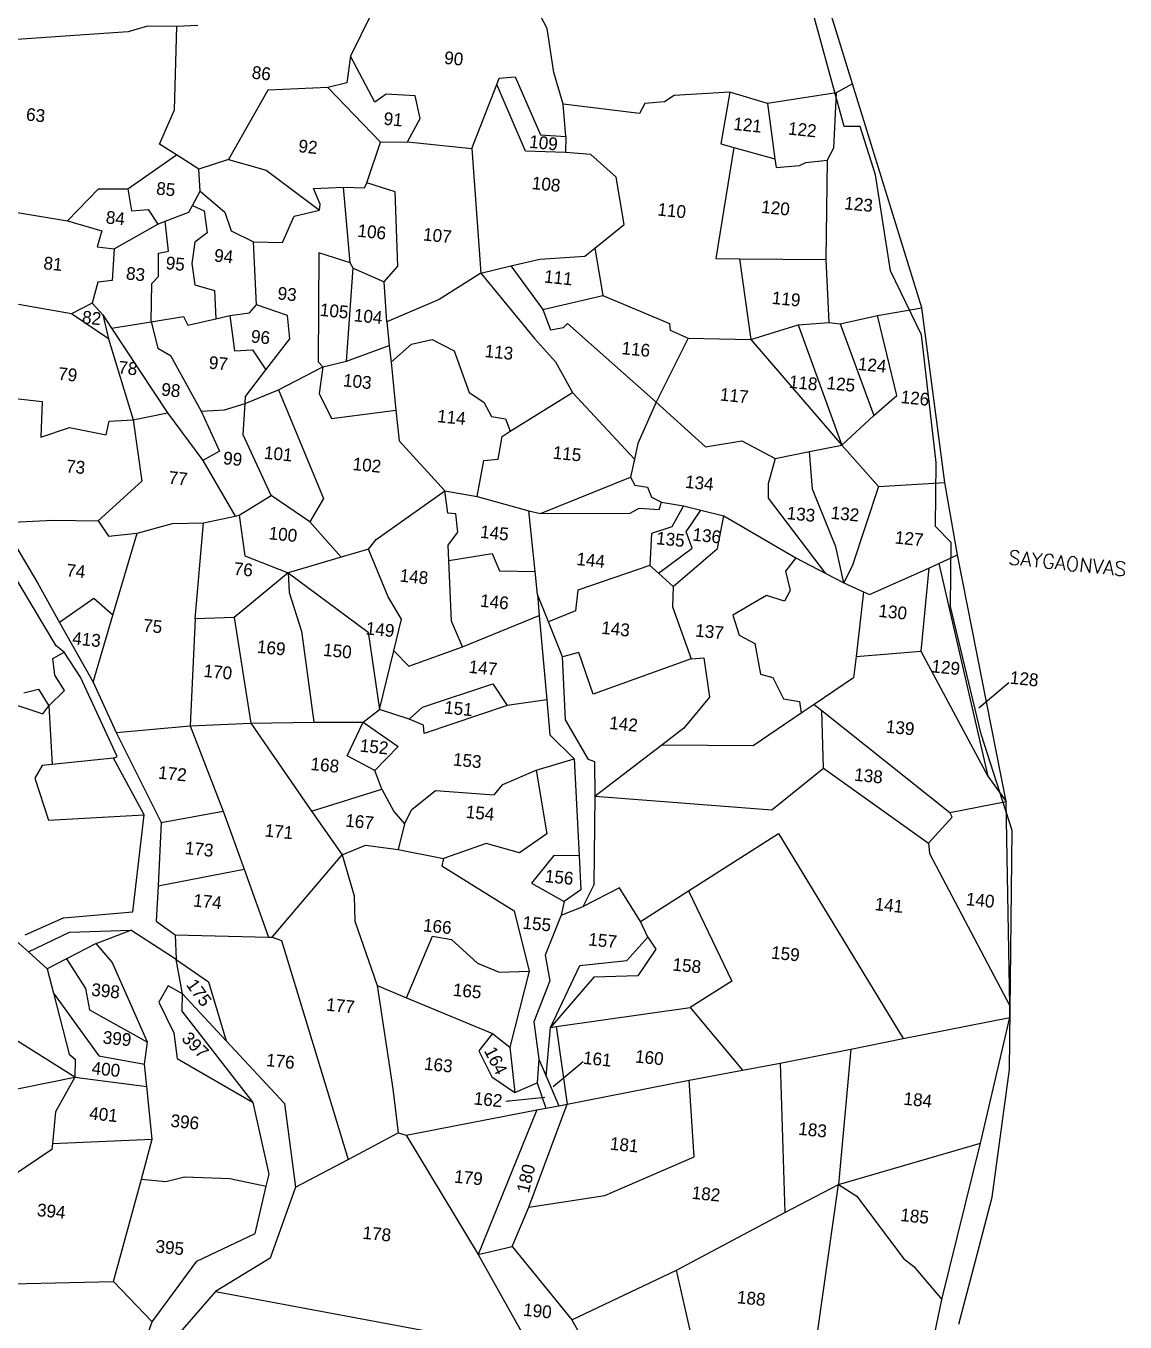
# Model space of a CAD drawing. Header units: metres. Extents: x 290336 to 293471, y 1993039 to 1996947.
# Drawn here: x 292675 to 293471, y 1994356 to 1995295 of the extents above; entities that cross this region are included whole.
import ezdxf
from ezdxf.enums import TextEntityAlignment as Align

# ---------------------------------------------------------------- set-up
doc = ezdxf.new("R2010")
doc.units = ezdxf.units.M
doc.header["$MEASUREMENT"] = 0
for name, color, linetype in [('POLY_PARCEL', 6, 'Continuous'), ('POLY_ROAD', 30, 'Continuous'), ('POLY_WATER', 4, 'Continuous'), ('TEXT_MAPOUT', 7, 'Continuous'), ('TEXT_PARCEL', 7, 'Continuous'), ('V_BOUND_LINE', 7, 'Continuous'), ('VILLAGE BOUNDRY', 1, 'Continuous')]:
    doc.layers.add(name, color=color, linetype=linetype)
doc.styles.get("Standard").update_dxf_attribs({"font": 'simplex.shx'})
doc.styles.add('TEXT_MAP', font='', dxfattribs={"height": 1.8})
doc.styles.get('TEXT_MAP').set_extended_font_data('Kruti Dev 050')
doc.dimstyles.get("Standard").update_dxf_attribs({"dimtxt": 0.18, "dimasz": 0.18, "dimexe": 0.18, "dimexo": 0.0625, "dimgap": 0.09, "dimtad": 0, "dimtih": 1, "dimtoh": 1, "dimdec": 4, "dimzin": 0, "dimdsep": 46, "dimtxsty": 'Standard', "dimcen": 0.09, "dimadec": 0, "dimazin": 0, "dimtfac": 1, "dimtdec": 4, "dimtofl": 0, "dimtmove": 0, "dimatfit": 3, "dimfxl": 1, "dimtolj": 1, "dimtzin": 0, "dimarcsym": 0})

msp = doc.modelspace()

# ---------------------------------------------------------------- linework, layer by layer
at = {"layer": 'POLY_PARCEL'}
for p, q in [((292925.07, 1995303.57), (292909.96, 1995272.65)), ((293052.41, 1995292.63), (293045.17, 1995306.37)), ((292763.05, 1995294.23), (292749.1, 1995290.26)), ((292784.17, 1995294.21), (292763.05, 1995294.23)), ((292782.48, 1995233.86), (292784.17, 1995294.21)), ((292799.39, 1995294.81), (292784.17, 1995294.21)), ((293057.24, 1995260.74), (293052.41, 1995292.63)), ((292749.1, 1995290.26), (292654.2, 1995283.83)), ((292909.96, 1995272.65), (292907.43, 1995253.43)), ((292927.65, 1995239.43), (292909.96, 1995272.65)), ((293015.95, 1995252.16), (293017.7, 1995256.65)), ((293017.7, 1995256.65), (293029.18, 1995257.63)), ((293029.18, 1995257.63), (293047.59, 1995215.67)), ((293064.08, 1995237.84), (293057.24, 1995260.74)), ((292850.01, 1995247.99), (292821.55, 1995197.89)), ((292893.54, 1995249.99), (292850.01, 1995247.99)), ((292907.43, 1995253.43), (292893.54, 1995249.99)), ((292893.54, 1995249.99), (292931.68, 1995210.33)), ((292935.82, 1995245.08), (292927.65, 1995239.43)), ((292956.83, 1995243.99), (292935.82, 1995245.08)), ((292997.81, 1995205.66), (293015.95, 1995252.16)), ((293036.62, 1995203.82), (293015.95, 1995252.16)), ((293184.66, 1995246.5), (293144.34, 1995244.17)), ((293184.66, 1995246.5), (293178.24, 1995209.05)), ((293211.97, 1995238.26), (293184.66, 1995246.5)), ((293261.52, 1995246.13), (293211.97, 1995238.26)), ((293261.52, 1995246.13), (293259.71, 1995206.04)), ((293273.51, 1995252.6), (293261.52, 1995246.13)), ((292960.52, 1995227.38), (292956.83, 1995243.99)), ((293065.86, 1995214.33), (293064.08, 1995237.84)), ((293119.16, 1995231.07), (293064.08, 1995237.84)), ((293123.15, 1995238.24), (293119.16, 1995231.07)), ((293137.36, 1995239.48), (293123.15, 1995238.24)), ((293144.34, 1995244.17), (293137.36, 1995239.48)), ((293211.97, 1995238.26), (293217.33, 1995198.26)), ((292771.79, 1995208.99), (292782.48, 1995233.86)), ((292951.2, 1995210.48), (292960.52, 1995227.38)), ((292784.08, 1995201.17), (292771.79, 1995208.99)), ((292921.76, 1995180.78), (292931.68, 1995210.33)), ((292931.68, 1995210.33), (292951.2, 1995210.48)), ((292951.2, 1995210.48), (292997.81, 1995205.66)), ((293047.59, 1995215.67), (293065.86, 1995214.33)), ((293065.86, 1995214.33), (293065.77, 1995202.97)), ((293178.24, 1995209.05), (293187.46, 1995206.51)), ((292748.72, 1995176.57), (292784.08, 1995201.17)), ((292800.24, 1995190.89), (292784.08, 1995201.17)), ((292821.55, 1995197.89), (292800.24, 1995190.89)), ((292821.55, 1995197.89), (292848.82, 1995190.04)), ((292997.81, 1995205.66), (293004.25, 1995115.49)), ((293065.77, 1995202.97), (293036.62, 1995203.82)), ((293084.07, 1995201.42), (293065.77, 1995202.97)), ((293102.4, 1995184.91), (293084.07, 1995201.42)), ((293187.46, 1995206.51), (293174.54, 1995126.08)), ((293187.46, 1995206.51), (293217.33, 1995198.26)), ((293217.33, 1995198.26), (293218.17, 1995191.93)), ((293259.71, 1995206.04), (293255.02, 1995197.33)), ((292801.09, 1995174.95), (292800.24, 1995190.89)), ((292848.82, 1995190.04), (292887.54, 1995161.15)), ((293218.17, 1995191.93), (293235.12, 1995193.43)), ((293235.12, 1995193.43), (293239.68, 1995195.67)), ((293239.68, 1995195.67), (293255.02, 1995197.33)), ((293255.02, 1995197.33), (293254.09, 1995125.44)), ((292920.07, 1995177.27), (292921.76, 1995180.78)), ((292942.22, 1995174.34), (292921.76, 1995180.78)), ((293108.08, 1995150.76), (293102.4, 1995184.91)), ((292705.18, 1995153.47), (292727.6, 1995176.59)), ((292727.6, 1995176.59), (292748.72, 1995176.57)), ((292748.72, 1995176.57), (292751.4, 1995160.6)), ((292795.56, 1995164.43), (292801.09, 1995174.95)), ((292801.09, 1995174.95), (292819.02, 1995159.57)), ((292883.19, 1995176.75), (292904.96, 1995177.75)), ((292887.98, 1995165.43), (292883.19, 1995176.75)), ((292904.96, 1995177.75), (292920.07, 1995177.27)), ((292909.63, 1995123.01), (292904.96, 1995177.75)), ((292944.24, 1995120.55), (292942.22, 1995174.34)), ((292751.4, 1995160.6), (292763.41, 1995161.52)), ((292763.41, 1995161.52), (292770.46, 1995151.05)), ((292793, 1995159.55), (292795.56, 1995164.43)), ((292795.56, 1995164.43), (292803.96, 1995160.58)), ((292803.96, 1995160.58), (292806.11, 1995144.66)), ((292869.17, 1995156.88), (292887.54, 1995161.15)), ((292887.54, 1995161.15), (292887.98, 1995165.43)), ((292668.94, 1995159.4), (292705.18, 1995153.47)), ((292705.18, 1995153.47), (292729.86, 1995146.04)), ((292738.83, 1995133.21), (292770.46, 1995151.05)), ((292770.46, 1995151.05), (292775.89, 1995153.1)), ((292775.89, 1995153.1), (292793, 1995159.55)), ((292778.19, 1995131.31), (292775.89, 1995153.1)), ((292819.02, 1995159.57), (292823.59, 1995146.11)), ((292860.69, 1995137.73), (292869.17, 1995156.88)), ((292729.86, 1995146.04), (292726.5, 1995134.48)), ((292806.11, 1995144.66), (292797.3, 1995138)), ((292823.59, 1995146.11), (292839.63, 1995138.28)), ((293086.87, 1995133.54), (293108.08, 1995150.76)), ((292726.5, 1995134.48), (292738.83, 1995133.21)), ((292738.83, 1995133.21), (292737.52, 1995110.07)), ((292797.3, 1995138), (292795.16, 1995122.52)), ((292839.63, 1995138.28), (292860.69, 1995137.73)), ((292841.95, 1995092.57), (292839.63, 1995138.28)), ((293079.71, 1995127.72), (293086.87, 1995133.54)), ((293086.87, 1995133.54), (293092.71, 1995099.21)), ((292770.9, 1995113.12), (292771.01, 1995129.89)), ((292771.01, 1995129.89), (292778.19, 1995131.31)), ((292887.08, 1995130.21), (292886.51, 1995051.25)), ((292909.63, 1995123.01), (292887.08, 1995130.21)), ((292911.92, 1995118.99), (292909.63, 1995123.01)), ((293026.15, 1995120.71), (293047, 1995125.68)), ((293047, 1995125.68), (293079.71, 1995127.72)), ((293174.54, 1995126.08), (293191.53, 1995125.94)), ((293191.53, 1995125.94), (293254.09, 1995125.44)), ((293191.53, 1995125.94), (293199.93, 1995067.57)), ((293254.09, 1995125.44), (293256.41, 1995079.73)), ((292795.16, 1995122.52), (292797.36, 1995107.14)), ((292907.15, 1995051.82), (292911.92, 1995118.99)), ((292911.92, 1995118.99), (292934.4, 1995109.11)), ((292934.4, 1995109.11), (292944.24, 1995120.55)), ((293004.25, 1995115.49), (292974.24, 1995096.34)), ((293004.25, 1995115.49), (293026.15, 1995120.71)), ((293004.25, 1995115.49), (293043.29, 1995068.07)), ((293026.15, 1995120.71), (293049.25, 1995089.11)), ((292727.12, 1995108.98), (292722.83, 1995093.73)), ((292737.52, 1995110.07), (292727.12, 1995108.98)), ((292765.76, 1995080.34), (292766.02, 1995108.08)), ((292766.02, 1995108.08), (292770.9, 1995113.12)), ((292797.36, 1995107.14), (292811.55, 1995102.97)), ((292936.29, 1995080.23), (292934.4, 1995109.11)), ((292811.55, 1995102.97), (292812.46, 1995082.53)), ((292974.24, 1995096.34), (292936.29, 1995080.23)), ((293049.25, 1995089.11), (293092.71, 1995099.21)), ((293092.71, 1995099.21), (293140.99, 1995079.06)), ((292707.96, 1995086.06), (292669.66, 1995092.73)), ((292722.83, 1995093.73), (292707.96, 1995086.06)), ((292734.8, 1995068), (292707.96, 1995086.06)), ((292722.83, 1995093.73), (292730.62, 1995085.22)), ((292730.62, 1995085.22), (292736.89, 1995075.73)), ((292730.62, 1995085.22), (292734.8, 1995068)), ((292822.66, 1995084.91), (292836.92, 1995086.68)), ((292836.92, 1995086.68), (292841.95, 1995092.57)), ((292864.44, 1995084.84), (292841.95, 1995092.57)), ((293049.25, 1995089.11), (293054.78, 1995074.46)), ((293291.59, 1995084.76), (293323.61, 1995090.31)), ((292736.89, 1995075.73), (292765.76, 1995080.34)), ((292765.76, 1995080.34), (292788.99, 1995084.06)), ((292765.76, 1995080.34), (292770.37, 1995061.08)), ((292788.99, 1995084.06), (292792.14, 1995077.78)), ((292792.14, 1995077.78), (292812.46, 1995082.53)), ((292812.46, 1995082.53), (292822.66, 1995084.91)), ((292822.66, 1995084.91), (292825.95, 1995059.13)), ((292865.94, 1995067.9), (292864.44, 1995084.84)), ((292936.29, 1995080.23), (292938.05, 1995063.23)), ((293054.78, 1995074.46), (293064.17, 1995076.2)), ((293064.17, 1995076.2), (293067.18, 1995079.14)), ((293067.18, 1995079.14), (293131.32, 1995022.15)), ((293140.99, 1995079.06), (293141.56, 1995074.13)), ((293199.93, 1995067.57), (293234.06, 1995078.11)), ((293234.06, 1995078.11), (293256.41, 1995079.73)), ((293234.06, 1995078.11), (293265.67, 1994990.95)), ((293256.41, 1995079.73), (293264.44, 1995078.9)), ((293264.44, 1995078.9), (293291.59, 1995084.76)), ((293264.44, 1995078.9), (293289, 1995012.36)), ((293305.67, 1995026.88), (293291.59, 1995084.76)), ((292734.8, 1995068), (292752.57, 1995009.34)), ((292736.89, 1995075.73), (292777.46, 1995014.34)), ((292848.8, 1995045.56), (292865.94, 1995067.9)), ((292954.07, 1995064.19), (292969.03, 1995067.51)), ((292969.03, 1995067.51), (292984.98, 1995059.37)), ((293043.29, 1995068.07), (293058.41, 1995051.38)), ((293154.52, 1995068.47), (293131.32, 1995022.15)), ((293141.56, 1995074.13), (293154.52, 1995068.47)), ((293154.52, 1995068.47), (293199.93, 1995067.57)), ((293199.93, 1995067.57), (293265.67, 1994990.95)), ((292770.37, 1995061.08), (292779.58, 1995055.8)), ((292825.95, 1995059.13), (292839.03, 1995059.94)), ((292839.03, 1995059.94), (292848.8, 1995045.56)), ((292907.15, 1995051.82), (292938.05, 1995063.23)), ((292938.05, 1995063.23), (292939.31, 1995051.1)), ((292939.31, 1995051.1), (292954.07, 1995064.19)), ((292984.98, 1995059.37), (292995.92, 1995029.01)), ((292779.58, 1995055.8), (292801.96, 1995015.6)), ((292857.87, 1995030.93), (292889.93, 1995047.65)), ((292886.51, 1995051.25), (292889.93, 1995047.65)), ((292889.93, 1995047.65), (292887.4, 1995028.43)), ((292889.93, 1995047.65), (292907.15, 1995051.82)), ((292939.31, 1995051.1), (292942.92, 1995016.29)), ((293058.41, 1995051.38), (293070.72, 1995029)), ((292834.02, 1995026.28), (292848.8, 1995045.56)), ((292833.68, 1995021), (292857.87, 1995030.93)), ((292857.87, 1995030.93), (292890.37, 1994952.34)), ((292995.92, 1995029.01), (293006.57, 1995021.96)), ((293025.59, 1995000.96), (293070.72, 1995029)), ((293070.72, 1995029), (293115.52, 1994980.9)), ((292667.5, 1995024.62), (292686.79, 1995022.63)), ((292686.79, 1995022.63), (292685.74, 1994996.76)), ((292818.85, 1995016.56), (292833.68, 1995021)), ((292832.21, 1994998.32), (292833.68, 1995021)), ((292833.68, 1995021), (292834.02, 1995026.28)), ((292887.4, 1995028.43), (292896.34, 1995010.18)), ((293006.57, 1995021.96), (293012, 1995011.65)), ((293131.32, 1995022.15), (293117.93, 1994992.14)), ((293131.32, 1995022.15), (293166.97, 1994989.78)), ((293289, 1995012.36), (293305.67, 1995026.88)), ((292752.57, 1995009.34), (292777.46, 1995014.34)), ((292777.46, 1995014.34), (292803.13, 1994979.76)), ((292801.96, 1995015.6), (292818.85, 1995016.56)), ((292801.96, 1995015.6), (292815.21, 1994986.63)), ((292896.34, 1995010.18), (292942.92, 1995016.29)), ((292942.92, 1995016.29), (292945.21, 1994994.2)), ((293012, 1995011.65), (293022.13, 1995010.07)), ((293265.67, 1994990.95), (293289, 1995012.36)), ((292685.74, 1994996.76), (292706.51, 1995003.81)), ((292706.51, 1995003.81), (292733.02, 1994998.37)), ((292733.02, 1994998.37), (292735.15, 1995008.43)), ((292735.15, 1995008.43), (292752.57, 1995009.34)), ((292752.57, 1995009.34), (292758.81, 1994964.85)), ((293019.73, 1994997.32), (293025.59, 1995000.96)), ((293022.13, 1995010.07), (293025.59, 1995000.96)), ((292852.6, 1994954.54), (292832.21, 1994998.32)), ((292945.21, 1994994.2), (292978.27, 1994957.77)), ((293016.94, 1994980.83), (293019.73, 1994997.32)), ((293117.93, 1994992.14), (293115.52, 1994980.9)), ((293166.97, 1994989.78), (293193.41, 1994994.09)), ((293193.41, 1994994.09), (293217.54, 1994981.31)), ((292815.21, 1994986.63), (292803.13, 1994979.76)), ((293217.54, 1994981.31), (293242.43, 1994986.31)), ((293242.43, 1994986.31), (293265.67, 1994990.95)), ((293244.48, 1994959.04), (293242.43, 1994986.31)), ((293265.67, 1994990.95), (293292.38, 1994961.13)), ((292803.13, 1994979.76), (292826.56, 1994939.55)), ((293001.68, 1994953.72), (293006.54, 1994979.74)), ((293006.54, 1994979.74), (293016.94, 1994980.83)), ((293115.52, 1994980.9), (293112.71, 1994967.78)), ((293217.54, 1994981.31), (293212.39, 1994962.9)), ((292758.81, 1994964.85), (292727.22, 1994936.1)), ((293047.53, 1994941.41), (293112.71, 1994967.78)), ((293112.71, 1994967.78), (293115.9, 1994962.04)), ((293292.38, 1994961.13), (293340.23, 1994963.79)), ((292829.45, 1994940.15), (292852.6, 1994954.54)), ((292880.51, 1994935.5), (292852.6, 1994954.54)), ((292928.5, 1994922.66), (292978.27, 1994957.77)), ((292980.47, 1994941.72), (292978.27, 1994957.77)), ((292978.27, 1994957.77), (293001.68, 1994953.72)), ((293115.9, 1994962.04), (293124.96, 1994960.56)), ((293124.96, 1994960.56), (293127.99, 1994953.21)), ((293212.39, 1994962.9), (293212.41, 1994952.61)), ((293261.29, 1994917.25), (293244.48, 1994959.04)), ((293292.38, 1994961.13), (293273.47, 1994904.09)), ((292890.37, 1994952.34), (292880.51, 1994935.5)), ((293001.68, 1994953.72), (293039.06, 1994943.37)), ((293112.55, 1994941.73), (293118.88, 1994945.4)), ((293118.88, 1994945.4), (293133.41, 1994944.45)), ((293127.99, 1994953.21), (293135.21, 1994949.76)), ((293133.41, 1994944.45), (293135.21, 1994949.76)), ((293135.21, 1994949.76), (293151.18, 1994947.03)), ((293151.18, 1994947.03), (293142.63, 1994931.92)), ((293151.18, 1994947.03), (293163.61, 1994943.89)), ((293212.41, 1994952.61), (293253.78, 1994898.23)), ((292660.45, 1994935.06), (292694.79, 1994936.74)), ((292694.79, 1994936.74), (292727.22, 1994936.1)), ((292727.22, 1994936.1), (292734.74, 1994925.04)), ((292803.44, 1994934.72), (292826.56, 1994939.55)), ((292826.56, 1994939.55), (292829.45, 1994940.15)), ((292829.45, 1994940.15), (292833.59, 1994910.81)), ((292880.51, 1994935.5), (292903.16, 1994909.79)), ((292986.37, 1994941.12), (292980.47, 1994941.72)), ((292987.72, 1994927.99), (292986.37, 1994941.12)), ((293043.62, 1994899.44), (293039.06, 1994943.37)), ((293039.06, 1994943.37), (293047.53, 1994941.41)), ((293047.53, 1994941.41), (293112.55, 1994941.73)), ((293153.07, 1994928.13), (293163.61, 1994943.89)), ((293163.61, 1994943.89), (293180.21, 1994939.7)), ((293175.65, 1994916.06), (293180.21, 1994939.7)), ((293180.21, 1994939.7), (293232.32, 1994909.42)), ((292734.74, 1994925.04), (292755.55, 1994927.22)), ((292738, 1994867.92), (292755.55, 1994927.22)), ((292755.55, 1994927.22), (292781.19, 1994934.31)), ((292781.19, 1994934.31), (292803.44, 1994934.72)), ((292797.48, 1994865.29), (292803.44, 1994934.72)), ((292980.77, 1994918.42), (292987.72, 1994927.99)), ((293128.03, 1994926.93), (293126.72, 1994903.79)), ((293142.63, 1994931.92), (293128.03, 1994926.93)), ((293157.26, 1994916.33), (293153.07, 1994928.13)), ((292922.91, 1994915.66), (292928.5, 1994922.66)), ((292981.27, 1994907.54), (292980.77, 1994918.42)), ((293132.94, 1994898.15), (293157.26, 1994916.33)), ((293267.26, 1994891.2), (293261.29, 1994917.25)), ((292833.59, 1994910.81), (292864.8, 1994898.39)), ((292903.16, 1994909.79), (292864.8, 1994898.39)), ((292922.91, 1994915.66), (292903.16, 1994909.79)), ((292937.21, 1994881.16), (292922.91, 1994915.66)), ((292981.27, 1994907.54), (293012.65, 1994912.42)), ((292983.22, 1994863.5), (292981.27, 1994907.54)), ((293012.65, 1994912.42), (293017.86, 1994899.97)), ((293143.56, 1994888.52), (293175.65, 1994916.06)), ((293232.32, 1994909.42), (293224.86, 1994899.61)), ((293232.32, 1994909.42), (293253.78, 1994898.23)), ((293335.86, 1994905.22), (293349.6, 1994911.48)), ((292864.8, 1994898.39), (292825.73, 1994866.16)), ((292864.8, 1994898.39), (292865.5, 1994884.24)), ((292864.8, 1994898.39), (292922.66, 1994855.6)), ((293017.86, 1994899.97), (293043.62, 1994899.44)), ((293045.34, 1994882.87), (293043.62, 1994899.44)), ((293126.72, 1994903.79), (293074.51, 1994885.91)), ((293126.72, 1994903.79), (293132.94, 1994898.15)), ((293132.94, 1994898.15), (293143.56, 1994888.52)), ((293224.86, 1994899.61), (293228.3, 1994885.72)), ((293253.78, 1994898.23), (293267.26, 1994891.2)), ((293273.47, 1994904.09), (293267.26, 1994891.2)), ((293285.89, 1994882.78), (293328.63, 1994901.97)), ((293328.63, 1994901.97), (293322.87, 1994841.85)), ((293328.63, 1994901.97), (293335.86, 1994905.22)), ((293335.86, 1994905.22), (293371.46, 1994751.32)), ((293143.56, 1994888.52), (293143.14, 1994873.95)), ((293267.26, 1994891.2), (293281.36, 1994884.82)), ((292724.25, 1994879.89), (292699.3, 1994862.63)), ((292738, 1994867.92), (292724.25, 1994879.89)), ((292865.5, 1994884.24), (292874.53, 1994856.25)), ((292946.92, 1994865.01), (292937.21, 1994881.16)), ((293074.51, 1994885.91), (293072.96, 1994870.92)), ((293211.13, 1994882.08), (293186.91, 1994867.81)), ((293224.25, 1994878.02), (293211.13, 1994882.08)), ((293228.3, 1994885.72), (293224.25, 1994878.02)), ((293281.36, 1994884.82), (293276.06, 1994838.03)), ((293281.36, 1994884.82), (293285.89, 1994882.78)), ((293072.96, 1994870.92), (293053.3, 1994862.98)), ((293143.14, 1994873.95), (293156.58, 1994836.3)), ((292723.62, 1994819.33), (292738, 1994867.92)), ((292797.48, 1994865.29), (292793.79, 1994787.73)), ((292825.73, 1994866.16), (292797.48, 1994865.29)), ((292825.73, 1994866.16), (292837.86, 1994789.67)), ((292941.29, 1994841.95), (292946.92, 1994865.01)), ((292991.04, 1994844.83), (292983.22, 1994863.5)), ((292991.04, 1994844.83), (293046.68, 1994867.7)), ((293186.91, 1994867.81), (293191.37, 1994853.27)), ((292874.53, 1994856.25), (292883.43, 1994790.38)), ((292922.66, 1994855.6), (292930.95, 1994799.54)), ((293191.37, 1994853.27), (293202.66, 1994847.24)), ((292930.95, 1994799.54), (292941.29, 1994841.95)), ((292941.29, 1994841.95), (292952.24, 1994830.98)), ((292952.24, 1994830.98), (292991.04, 1994844.83)), ((293202.66, 1994847.24), (293206.87, 1994825.15)), ((293276.06, 1994838.03), (293322.87, 1994841.85)), ((293322.87, 1994841.85), (293371.46, 1994751.32)), ((292694.5, 1994836.41), (292702.71, 1994840.94)), ((292695.96, 1994824.35), (292694.5, 1994836.41)), ((293075.28, 1994840.91), (293063.42, 1994837.7)), ((293085.69, 1994810.61), (293075.28, 1994840.91)), ((293156.58, 1994836.3), (293085.69, 1994810.61)), ((293156.58, 1994836.3), (293165.85, 1994836.97)), ((293165.85, 1994836.97), (293169.94, 1994808.4)), ((293276.06, 1994838.03), (293274.3, 1994822.52)), ((292702.95, 1994813.34), (292695.96, 1994824.35)), ((293206.87, 1994825.15), (293215.82, 1994822.6)), ((293215.82, 1994822.6), (293223.43, 1994807.2)), ((293274.3, 1994822.52), (293245.81, 1994803.22)), ((292673.52, 1994811.51), (292684.08, 1994814.21)), ((292684.08, 1994814.21), (292691.5, 1994802.08)), ((292691.5, 1994802.08), (292702.95, 1994813.34)), ((292962.12, 1994801.17), (293013.15, 1994818.09)), ((293013.15, 1994818.09), (293023.44, 1994802.42)), ((292653.05, 1994807.59), (292687.1, 1994796.5)), ((293052.11, 1994806.51), (293023.44, 1994802.42)), ((293169.94, 1994808.4), (293151.38, 1994785.96)), ((293223.43, 1994807.2), (293235.17, 1994805.45)), ((293235.17, 1994805.45), (293236.39, 1994796.83)), ((292687.1, 1994796.5), (292691.5, 1994802.08)), ((292691.5, 1994802.08), (292694.07, 1994759.71)), ((292919.18, 1994790.47), (292930.95, 1994799.54)), ((292952.55, 1994792.42), (292930.95, 1994799.54)), ((292952.55, 1994792.42), (292962.12, 1994801.17)), ((293023.44, 1994802.42), (292963.4, 1994782.1)), ((293236.39, 1994796.83), (293201.51, 1994773.2)), ((293245.81, 1994803.22), (293236.39, 1994796.83)), ((293245.81, 1994803.22), (293251.25, 1994798.87)), ((293251.25, 1994798.87), (293343.83, 1994724.94)), ((293252.38, 1994757.12), (293251.25, 1994798.87)), ((292740.35, 1994782.95), (292793.79, 1994787.73)), ((292793.79, 1994787.73), (292837.86, 1994789.67)), ((292793.79, 1994787.73), (292817.81, 1994726.03)), ((292837.86, 1994789.67), (292883.43, 1994790.38)), ((292837.86, 1994789.67), (292881.7, 1994725.92)), ((292883.43, 1994790.38), (292919.18, 1994790.47)), ((292907.51, 1994766.01), (292919.18, 1994790.47)), ((292919.18, 1994790.47), (292944.55, 1994772.68)), ((292962.93, 1994788.1), (292952.55, 1994792.42)), ((292963.4, 1994782.1), (292962.93, 1994788.1)), ((293151.38, 1994785.96), (293135.35, 1994773.69)), ((292944.55, 1994772.68), (292927.52, 1994755.29)), ((293135.35, 1994773.69), (293087.11, 1994736.75)), ((293201.51, 1994773.2), (293135.35, 1994773.69)), ((292686.66, 1994758.95), (292681.37, 1994749.75)), ((292694.07, 1994759.71), (292686.66, 1994758.95)), ((292738.39, 1994764.27), (292694.07, 1994759.71)), ((292927.52, 1994755.29), (292907.51, 1994766.01)), ((293044.53, 1994755.65), (293072.03, 1994763.74)), ((293215.13, 1994726.87), (293252.38, 1994757.12)), ((293252.38, 1994757.12), (293328.53, 1994702.71)), ((292681.37, 1994749.75), (292691.25, 1994719.51)), ((292932.62, 1994741.77), (292927.52, 1994755.29)), ((293020.17, 1994745.17), (293044.53, 1994755.65)), ((293044.53, 1994755.65), (293052.21, 1994709.39)), ((293371.46, 1994751.32), (293384.66, 1994732.95)), ((292881.7, 1994725.92), (292932.62, 1994741.77)), ((292932.62, 1994741.77), (292941.25, 1994725.72)), ((292954.39, 1994727.07), (292971.53, 1994741)), ((292971.53, 1994741), (293013.98, 1994737.7)), ((293013.98, 1994737.7), (293020.17, 1994745.17)), ((293087.11, 1994736.75), (293215.13, 1994726.87)), ((293343.83, 1994724.94), (293384.66, 1994732.95)), ((292691.25, 1994719.51), (292760.52, 1994723.34)), ((292773, 1994717.62), (292817.81, 1994726.03)), ((292817.81, 1994726.03), (292832.95, 1994683.87)), ((292881.7, 1994725.92), (292903.89, 1994694.29)), ((292941.25, 1994725.72), (292949, 1994716.8)), ((292949, 1994716.8), (292954.39, 1994727.07)), ((293328.53, 1994702.71), (293345.64, 1994721.51)), ((293345.64, 1994721.51), (293343.83, 1994724.94)), ((292949, 1994716.8), (292944.38, 1994698.23)), ((293154.83, 1994668.23), (293219.79, 1994709.81)), ((293219.79, 1994709.81), (293310.04, 1994561.23)), ((292903.89, 1994694.29), (292920.85, 1994701.2)), ((292920.85, 1994701.2), (292944.38, 1994698.23)), ((293008.18, 1994702.57), (292977.27, 1994691.58)), ((293032.39, 1994695.74), (293008.18, 1994702.57)), ((293052.21, 1994709.39), (293032.39, 1994695.74)), ((293328.53, 1994702.71), (293329.31, 1994695.25)), ((292853.32, 1994634.57), (292903.89, 1994694.29)), ((292903.89, 1994694.29), (292912.75, 1994664.69)), ((292944.38, 1994698.23), (292977.27, 1994691.58)), ((292977.27, 1994691.58), (292976.18, 1994686.28)), ((293057.09, 1994693.73), (293040.95, 1994673.75)), ((293075.61, 1994693.55), (293057.09, 1994693.73)), ((293329.31, 1994695.25), (293387.35, 1994584.88)), ((292770.67, 1994671.83), (292832.95, 1994683.87)), ((292832.95, 1994683.87), (292850.67, 1994634.64)), ((292976.18, 1994686.28), (293028.6, 1994653.8)), ((293040.95, 1994673.75), (293064.62, 1994660.59)), ((292912.75, 1994664.69), (292913.01, 1994646.26)), ((293104.69, 1994670.29), (293078.33, 1994657.01)), ((293120.05, 1994645.97), (293104.69, 1994670.29)), ((293120.05, 1994645.97), (293154.83, 1994668.23)), ((293154.83, 1994668.23), (293186, 1994602.89)), ((293028.6, 1994653.8), (293039.24, 1994609.95)), ((292913.01, 1994646.26), (292929.32, 1994599.65)), ((293062.5, 1994650.52), (293050.93, 1994621.72)), ((293125.37, 1994634.59), (293120.05, 1994645.97)), ((292725.89, 1994630.18), (292750.84, 1994639.81)), ((292783.07, 1994636.48), (292850.67, 1994634.64)), ((292950.6, 1994590.8), (292969.3, 1994635.43)), ((292969.3, 1994635.43), (292983.12, 1994632.92)), ((292710.46, 1994533.27), (292554.67, 1994631.19)), ((292725.89, 1994630.18), (292704.44, 1994618.98)), ((292737.48, 1994616.53), (292725.89, 1994630.18)), ((292850.67, 1994634.64), (292853.32, 1994634.57)), ((292853.32, 1994634.57), (292860.12, 1994632.24)), ((292860.12, 1994632.24), (292908.29, 1994473.78)), ((292983.12, 1994632.92), (293001.93, 1994615.82)), ((293110.09, 1994617.77), (293125.37, 1994634.59)), ((293130.97, 1994625.89), (293118.15, 1994606.65)), ((293125.37, 1994634.59), (293130.97, 1994625.89)), ((292676.91, 1994624.15), (292690.4, 1994611.65)), ((292704.44, 1994618.98), (292690.4, 1994611.65)), ((292704.44, 1994618.98), (292718.17, 1994597.42)), ((292762.91, 1994558.7), (292737.48, 1994616.53)), ((292783.85, 1994618.55), (292807.2, 1994602.38)), ((292788.25, 1994593.71), (292783.85, 1994618.55)), ((293050.93, 1994621.72), (293054.41, 1994602.95)), ((293076.15, 1994614.24), (293110.09, 1994617.77)), ((292690.4, 1994611.65), (292694.89, 1994594.14)), ((293001.93, 1994615.82), (293017.51, 1994609.34)), ((293017.51, 1994609.34), (293039.24, 1994609.95)), ((293039.24, 1994609.95), (293025.44, 1994555.08)), ((293054.73, 1994569.36), (293076.15, 1994614.24)), ((293118.15, 1994606.65), (293086.09, 1994605.63)), ((292718.17, 1994597.42), (292720.91, 1994581.98)), ((292777.95, 1994599.36), (292771.32, 1994587.6)), ((292788.25, 1994593.71), (292777.95, 1994599.36)), ((292807.2, 1994602.38), (292819.92, 1994559.7)), ((292929.32, 1994599.65), (292940.55, 1994524.88)), ((292929.32, 1994599.65), (292950.6, 1994590.8)), ((293054.41, 1994602.95), (293042.68, 1994573.31)), ((293086.09, 1994605.63), (293054.73, 1994569.36)), ((293186, 1994602.89), (293155.87, 1994583.81)), ((292694.89, 1994594.14), (292727.77, 1994548.8)), ((292694.89, 1994594.14), (292706.23, 1994549.94)), ((292950.6, 1994590.8), (293012.92, 1994564.89)), ((292720.91, 1994581.98), (292762.91, 1994558.7)), ((292771.32, 1994587.6), (292782.02, 1994565.38)), ((293058.99, 1994569.97), (293155.87, 1994583.81)), ((293155.87, 1994583.81), (293193.7, 1994538.32)), ((293042.68, 1994573.31), (293046.4, 1994546.41)), ((293051.72, 1994534.01), (293054.73, 1994569.36)), ((293054.73, 1994569.36), (293058.99, 1994569.97)), ((293058.99, 1994569.97), (293066.86, 1994513.83)), ((293310.04, 1994561.23), (293387.5, 1994576.52)), ((292782.02, 1994565.38), (292784.42, 1994546.73)), ((293012.92, 1994564.89), (293002.96, 1994552.38)), ((293012.92, 1994564.89), (293025.44, 1994555.08)), ((293272.17, 1994553.63), (293310.04, 1994561.23)), ((292760.72, 1994542.69), (292762.91, 1994558.7)), ((293002.96, 1994552.38), (293012.39, 1994533.55)), ((293025.44, 1994555.08), (293029.09, 1994522.23)), ((293221, 1994543.37), (293272.17, 1994553.63)), ((293272.17, 1994553.63), (293263.44, 1994455.54)), ((292706.23, 1994549.94), (292710.72, 1994546.23)), ((292710.72, 1994546.23), (292710.46, 1994533.27)), ((292727.77, 1994548.8), (292760.72, 1994542.69)), ((292762.43, 1994526.61), (292760.72, 1994542.69)), ((292784.42, 1994546.73), (292839.45, 1994514.86)), ((293046.4, 1994546.41), (293045.16, 1994529.22)), ((293046.4, 1994546.41), (293051.72, 1994534.01)), ((293193.7, 1994538.32), (293221, 1994543.37)), ((293221, 1994543.37), (293224.52, 1994435.2)), ((292569.22, 1994504.66), (292710.46, 1994533.27)), ((292710.46, 1994533.27), (292696.5, 1994508.19)), ((292710.46, 1994533.27), (292762.43, 1994526.61)), ((293012.39, 1994533.55), (293029.09, 1994522.23)), ((293051.72, 1994534.01), (293060.88, 1994512.67)), ((293155.3, 1994531.21), (293193.7, 1994538.32)), ((292766.49, 1994488.51), (292762.43, 1994526.61)), ((292940.55, 1994524.88), (292944.47, 1994492.91)), ((293029.09, 1994522.23), (293045.16, 1994529.22)), ((293045.16, 1994529.22), (293051.51, 1994510.85)), ((293066.86, 1994513.83), (293155.3, 1994531.21)), ((293158.82, 1994475.55), (293155.3, 1994531.21)), ((293039.17, 1994439.19), (293066.86, 1994513.83)), ((293051.51, 1994510.85), (293060.88, 1994512.67)), ((293060.88, 1994512.67), (293066.86, 1994513.83)), ((292696.5, 1994508.19), (292694.12, 1994485.16)), ((292950.25, 1994491.23), (293045.01, 1994509.59)), ((293045.01, 1994509.59), (293002.37, 1994404.92)), ((293045.01, 1994509.59), (293051.51, 1994510.85)), ((292694.12, 1994485.16), (292693.68, 1994480.88)), ((292694.12, 1994485.16), (292766.49, 1994488.51)), ((292758.63, 1994459.55), (292766.49, 1994488.51)), ((292908.29, 1994473.78), (292944.47, 1994492.91)), ((292944.47, 1994492.91), (292950.25, 1994491.23)), ((292950.25, 1994491.23), (293002.37, 1994404.92)), ((293263.44, 1994455.54), (293366.08, 1994485.46)), ((292693.68, 1994480.88), (292581.23, 1994405.53)), ((293094.2, 1994447.58), (293158.82, 1994475.55)), ((292870.12, 1994453.6), (292908.29, 1994473.78)), ((292738.41, 1994385.23), (292758.63, 1994459.55)), ((292758.63, 1994459.55), (292776.31, 1994457.72)), ((292776.31, 1994457.72), (292789.67, 1994461.22)), ((292789.67, 1994461.22), (292822.58, 1994459.98)), ((292822.58, 1994459.98), (292848.99, 1994454.49)), ((293039.17, 1994439.19), (293094.2, 1994447.58)), ((293224.52, 1994435.2), (293263.44, 1994455.54)), ((293247.85, 1994346.56), (293263.44, 1994455.54)), ((293263.44, 1994455.54), (293276.66, 1994447.13)), ((293276.66, 1994447.13), (293310.44, 1994401.97)), ((293027.02, 1994410.68), (293039.17, 1994439.19)), ((293146.02, 1994393.52), (293224.52, 1994435.2)), ((293002.37, 1994404.92), (293027.02, 1994410.68)), ((293027.02, 1994410.68), (293070.27, 1994357.5)), ((293002.37, 1994404.92), (293043.09, 1994332.51)), ((293310.44, 1994401.97), (293317.98, 1994396.32)), ((293070.27, 1994357.5), (293146.02, 1994393.52)), ((293170.69, 1994286.28), (293146.02, 1994393.52)), ((293317.98, 1994396.32), (293338.2, 1994372.3)), ((292626.06, 1994382.77), (292738.41, 1994385.23)), ((292738.41, 1994385.23), (292766.41, 1994356.13)), ((292812.27, 1994378.13), (293026.87, 1994337.98)), ((293070.27, 1994357.5), (293094.72, 1994313.81))]:
    msp.add_line(p, q, dxfattribs=at)
at = {"layer": 'POLY_ROAD'}
for p, q in [((292696.9, 1994845.74), (292649.84, 1994924.11)), ((292664.47, 1994923.1), (292683.24, 1994891.23)), ((292683.24, 1994891.23), (292699.3, 1994862.63)), ((293053.3, 1994862.98), (293045.34, 1994882.87)), ((293045.34, 1994882.87), (293046.68, 1994867.7)), ((292699.3, 1994862.63), (292723.62, 1994819.33)), ((293046.68, 1994867.7), (293052.11, 1994806.51)), ((293063.42, 1994837.7), (293053.3, 1994862.98)), ((292702.71, 1994840.94), (292696.9, 1994845.74)), ((292714.51, 1994822.92), (292702.71, 1994840.94)), ((293065.74, 1994792), (293063.42, 1994837.7)), ((292741.15, 1994765.56), (292714.51, 1994822.92)), ((292723.62, 1994819.33), (292740.35, 1994782.95)), ((293052.11, 1994806.51), (293054.34, 1994781.27)), ((293082.26, 1994763.23), (293065.74, 1994792)), ((292740.35, 1994782.95), (292773, 1994717.62)), ((293054.34, 1994781.27), (293072.03, 1994763.74)), ((292738.39, 1994764.27), (292741.15, 1994765.56)), ((292760.52, 1994723.34), (292738.39, 1994764.27)), ((293072.03, 1994763.74), (293075.61, 1994693.55)), ((293086.98, 1994761.66), (293082.26, 1994763.23)), ((293087.11, 1994736.75), (293086.98, 1994761.66)), ((293086.48, 1994672.94), (293087.11, 1994736.75)), ((292752.39, 1994653.14), (292760.52, 1994723.34)), ((292773, 1994717.62), (292770.67, 1994671.83)), ((293075.61, 1994693.55), (293076.87, 1994669.07)), ((293078.33, 1994657.01), (293086.48, 1994672.94)), ((292770.67, 1994671.83), (292769.38, 1994646.3)), ((293076.87, 1994669.07), (293064.62, 1994660.59)), ((293064.62, 1994660.59), (293062.5, 1994650.52)), ((293062.5, 1994650.52), (293078.33, 1994657.01)), ((292674.38, 1994636.32), (292702.18, 1994648.6)), ((292702.18, 1994648.6), (292752.39, 1994653.14)), ((292769.38, 1994646.3), (292783.07, 1994636.48)), ((292659.54, 1994639.48), (292676.91, 1994624.15)), ((292676.91, 1994624.15), (292706.55, 1994638.41)), ((292706.55, 1994638.41), (292750.84, 1994639.81)), ((292783.85, 1994618.55), (292750.84, 1994639.81)), ((292783.07, 1994636.48), (292783.85, 1994618.55))]:
    msp.add_line(p, q, dxfattribs=at)
at = {"layer": 'POLY_WATER'}
for p, q in [((292788.05, 1994581.1), (292788.25, 1994593.71)), ((292788.25, 1994593.71), (292819.92, 1994559.7)), ((292839.45, 1994514.86), (292788.05, 1994581.1)), ((292819.92, 1994559.7), (292862.24, 1994514.25)), ((292850.98, 1994463.08), (292839.45, 1994514.86)), ((292862.24, 1994514.25), (292870.12, 1994453.6)), ((292848.99, 1994454.49), (292850.98, 1994463.08)), ((292841.07, 1994420.22), (292848.99, 1994454.49)), ((292870.12, 1994453.6), (292851.79, 1994402.34)), ((292798.71, 1994400.12), (292841.07, 1994420.22)), ((292766.41, 1994356.13), (292798.71, 1994400.12)), ((292851.79, 1994402.34), (292812.27, 1994378.13)), ((292812.27, 1994378.13), (292780.15, 1994341.19)), ((292749.02, 1994308.96), (292766.41, 1994356.13))]:
    msp.add_line(p, q, dxfattribs=at)
at = {"layer": 'V_BOUND_LINE'}
for p, q in [((293273.51, 1995252.6), (293239.21, 1995363.73)), ((293323.61, 1995090.31), (293273.51, 1995252.6)), ((293340.23, 1994963.79), (293323.61, 1995090.31)), ((293349.6, 1994911.48), (293340.23, 1994963.79)), ((293384.66, 1994732.95), (293349.6, 1994911.48)), ((293387.35, 1994584.88), (293384.66, 1994732.95)), ((293387.5, 1994576.52), (293387.35, 1994584.88)), ((293366.08, 1994485.46), (293387.5, 1994576.52)), ((293338.2, 1994372.3), (293366.08, 1994485.46)), ((293316.35, 1994269.76), (293338.2, 1994372.3))]:
    msp.add_line(p, q, dxfattribs=at)
at = {"layer": 'VILLAGE BOUNDRY'}
for p, q in [((293267.43, 1995221.63), (293245.19, 1995302.7)), ((293278.96, 1995221.63), (293267.43, 1995221.63)), ((293290.13, 1995186.7), (293278.96, 1995221.63)), ((293300.95, 1995117.28), (293290.13, 1995186.7)), ((293323.53, 1995070.85), (293300.95, 1995117.28)), ((293334.11, 1994978.32), (293323.53, 1995070.85)), ((293333.61, 1994932.1), (293334.11, 1994978.32)), ((293345.02, 1994920.44), (293333.61, 1994932.1)), ((293344.52, 1994874.23), (293345.02, 1994920.44)), ((293366.64, 1994781.61), (293344.52, 1994874.23)), ((293389, 1994712.03), (293366.64, 1994781.61)), ((293387.13, 1994538.8), (293389, 1994712.03)), ((293374.56, 1994446.53), (293387.13, 1994538.8)), ((293362.53, 1994400.43), (293374.56, 1994446.53)), ((293350.49, 1994354.38), (293362.53, 1994400.43))]:
    msp.add_line(p, q, dxfattribs=at)

# ---------------------------------------------------------------- texts
at = {"layer": 'TEXT_MAPOUT'}
msp.add_text('SAYGAONVAS', height=10.269, rotation=354.10166, dxfattribs=at).set_placement((293385.87, 1994904.7))
at = {"layer": 'TEXT_PARCEL', "style": 'TEXT_MAP'}
for s, rotation, p in [('90', 354.10166, (292984.8, 1995270.97)), ('86', 354.10166, (292845.45, 1995260.32)), ('63', 354.10166, (292682.03, 1995229.98)), ('91', 354.10166, (292940.92, 1995226.92)), ('121', 354.10166, (293197.58, 1995222.87)), ('122', 354.10166, (293237.19, 1995219.49)), ('92', 354.10166, (292879.25, 1995207.02)), ('109', 354.10166, (293049.78, 1995209.89)), ('85', 354.10166, (292776.28, 1995176.37)), ('108', 354.10166, (293051.69, 1995179.96)), ('123', 354.10166, (293277.91, 1995165.38)), ('84', 354.10166, (292739.82, 1995155.44)), ('110', 354.10166, (293142.64, 1995160.83)), ('120', 354.10166, (293217.78, 1995162.75)), ('106', 354.10166, (292925.47, 1995145.44)), ('107', 354.10166, (292972.91, 1995142.76)), ('94', 354.10166, (292818.24, 1995127.84)), ('81', 354.10166, (292694.64, 1995122.31)), ('95', 354.10166, (292783.16, 1995122.4)), ('83', 354.10166, (292754.39, 1995114.88)), ('111', 354.10166, (293060.53, 1995112.25)), ('93', 354.10166, (292864.14, 1995100.42)), ('119', 354.10166, (293225.48, 1995096.86)), ('82', 354.10166, (292722.61, 1995083.1)), ('105', 354.10166, (292898.21, 1995088.19)), ('104', 354.10166, (292922.83, 1995084.24)), ('96', 354.10166, (292844.87, 1995069.26)), ('113', 354.10166, (293017.52, 1995058.31)), ('116', 354.10166, (293116.66, 1995060.43)), ('78', 354.10166, (292748.78, 1995046.77)), ('97', 354.10166, (292814.34, 1995050.27)), ('124', 354.10166, (293287.78, 1995049.05)), ('79', 354.10166, (292705.28, 1995042.19)), ('103', 354.10166, (292914.97, 1995037.12)), ('118', 354.10166, (293237.85, 1995036.04)), ('125', 354.10166, (293265.1, 1995035.2)), ('98', 354.10166, (292779.95, 1995030.82)), ('117', 354.10166, (293187.89, 1995026.86)), ('126', 354.10166, (293318.76, 1995025.03)), ('114', 354.10166, (292983.15, 1995011.19)), ('99', 354.10166, (292824.72, 1994981.09)), ('101', 354.10166, (292857.72, 1994984.7)), ('115', 354.10166, (293066.85, 1994984.69)), ('73', 354.10166, (292711.01, 1994975.27)), ('102', 354.10166, (292921.92, 1994976.53)), ('77', 354.10166, (292785.16, 1994966.98)), ('134', 354.10166, (293162.66, 1994963.63)), ('133', 354.10166, (293236.21, 1994940.97)), ('132', 354.10166, (293268.06, 1994941.22)), ('100', 354.10166, (292861.12, 1994926.38)), ('145', 354.10166, (293014.25, 1994927.37)), ('135', 354.10166, (293141.68, 1994922.79)), ('136', 354.10166, (293168.03, 1994925.4)), ('127', 354.10166, (293314.55, 1994923.4)), ('144', 354.10166, (293083.99, 1994907.73)), ('74', 354.10166, (292711.2, 1994899.82)), ('76', 354.10166, (292832.42, 1994901.01)), ('148', 354.10166, (292955.99, 1994895.74)), ('146', 354.10166, (293014.28, 1994877.56)), ('130', 354.10166, (293302.66, 1994870.18)), ('75', 354.10166, (292766.8, 1994859.86)), ('149', 354.10166, (292931.5, 1994857.49)), ('143', 354.10166, (293101.98, 1994857.94)), ('137', 354.10166, (293169.99, 1994855.97)), ('413', 354.10166, (292718.9, 1994850.32)), ('169', 354.10166, (292852.65, 1994844.24)), ('150', 354.10166, (292900.58, 1994841.98)), ('170', 354.10166, (292814.01, 1994826.76)), ('147', 354.10166, (293005.96, 1994829.67)), ('129', 354.10166, (293341.03, 1994830.04)), ('128', 354.10166, (293397.83, 1994821.81)), ('151', 354.10166, (292988.2, 1994800.23)), ('142', 354.10166, (293107.75, 1994789.13)), ('139', 354.10166, (293308.03, 1994786.38)), ('152', 354.10166, (292927.15, 1994772.6)), ('153', 354.10166, (292994.59, 1994762.59)), ('172', 354.10166, (292781.1, 1994753.14)), ('168', 354.10166, (292891.49, 1994759.34)), ('138', 354.10166, (293285.1, 1994751.56)), ('154', 354.10166, (293003.86, 1994724.56)), ('167', 354.10166, (292916.63, 1994718.36)), ('171', 354.10166, (292858.23, 1994711.2)), ('173', 354.10166, (292800.47, 1994698.47)), ('156', 354.10166, (293061.12, 1994678.11)), ('174', 354.10166, (292806.5, 1994660.5)), ('141', 354.10166, (293299.95, 1994657.84)), ('140', 354.10166, (293366, 1994661.44)), ('166', 354.10166, (292972.91, 1994642.5)), ('155', 354.10166, (293044.97, 1994644.34)), ('157', 354.10166, (293092.58, 1994632.23)), ('159', 354.10166, (293224.95, 1994622.73)), ('158', 354.10166, (293153.56, 1994614.1)), ('398', 354.10166, (292732.71, 1994595.86)), ('175', 305.85128, (292800.32, 1994594.48)), ('165', 354.10166, (292994.53, 1994595.78)), ('177', 354.10166, (292902.75, 1994585.07)), ('399', 354.10166, (292741, 1994561.29)), ('397', 314.83213, (292797.61, 1994556.53)), ('176', 354.10166, (292859.27, 1994544.9)), ('164', 296.73926, (293015.24, 1994545.32)), ('161', 354.10166, (293088.76, 1994546.51)), ('160', 354.10166, (293126.43, 1994547.51)), ('400', 354.10166, (292732.93, 1994539.03)), ('163', 354.10166, (292973.63, 1994542.28)), ('162', 354.10166, (293009.62, 1994517.13)), ('184', 354.10166, (293320.81, 1994516.93)), ('401', 354.10166, (292731.2, 1994506.38)), ('396', 354.10166, (292790.08, 1994500.94)), ('183', 354.10166, (293244.63, 1994495.19)), ('181', 354.10166, (293108.23, 1994484.39)), ('179', 354.10166, (292995.43, 1994460.52)), ('180', 76.50273, (293036.99, 1994460.01)), ('182', 354.10166, (293167.44, 1994448.81)), ('394', 354.10166, (292693.36, 1994436.32)), ('185', 354.10166, (293318.53, 1994432.72)), ('178', 354.10166, (292929.11, 1994419.87)), ('395', 354.10166, (292779.18, 1994409.98)), ('188', 354.10166, (293200.2, 1994373.21)), ('190', 354.10166, (293045.37, 1994364.13))]:
    msp.add_text(s, height=9.242, rotation=rotation, dxfattribs=at).set_placement(p, align=Align.MIDDLE)

# ---------------------------------------------------------------- leaders
for points in [[(293386.66, 1994818.77), (293364.87, 1994800.53)], [(293078.47, 1994544.52), (293056.69, 1994526.27)], [(293022.52, 1994516.03), (293050.8, 1994518.79)]]:
    msp.add_leader(points, dimstyle='Standard', override={"dimtxt": 2.5, "dimasz": 2.5, "dimexe": 1.25, "dimexo": 0.625, "dimgap": 0.625, "dimtad": 1, "dimtih": 0, "dimtoh": 0, "dimzin": 8, "dimcen": 2.5, "dimtofl": 1})

doc.saveas('drawing.dxf')
